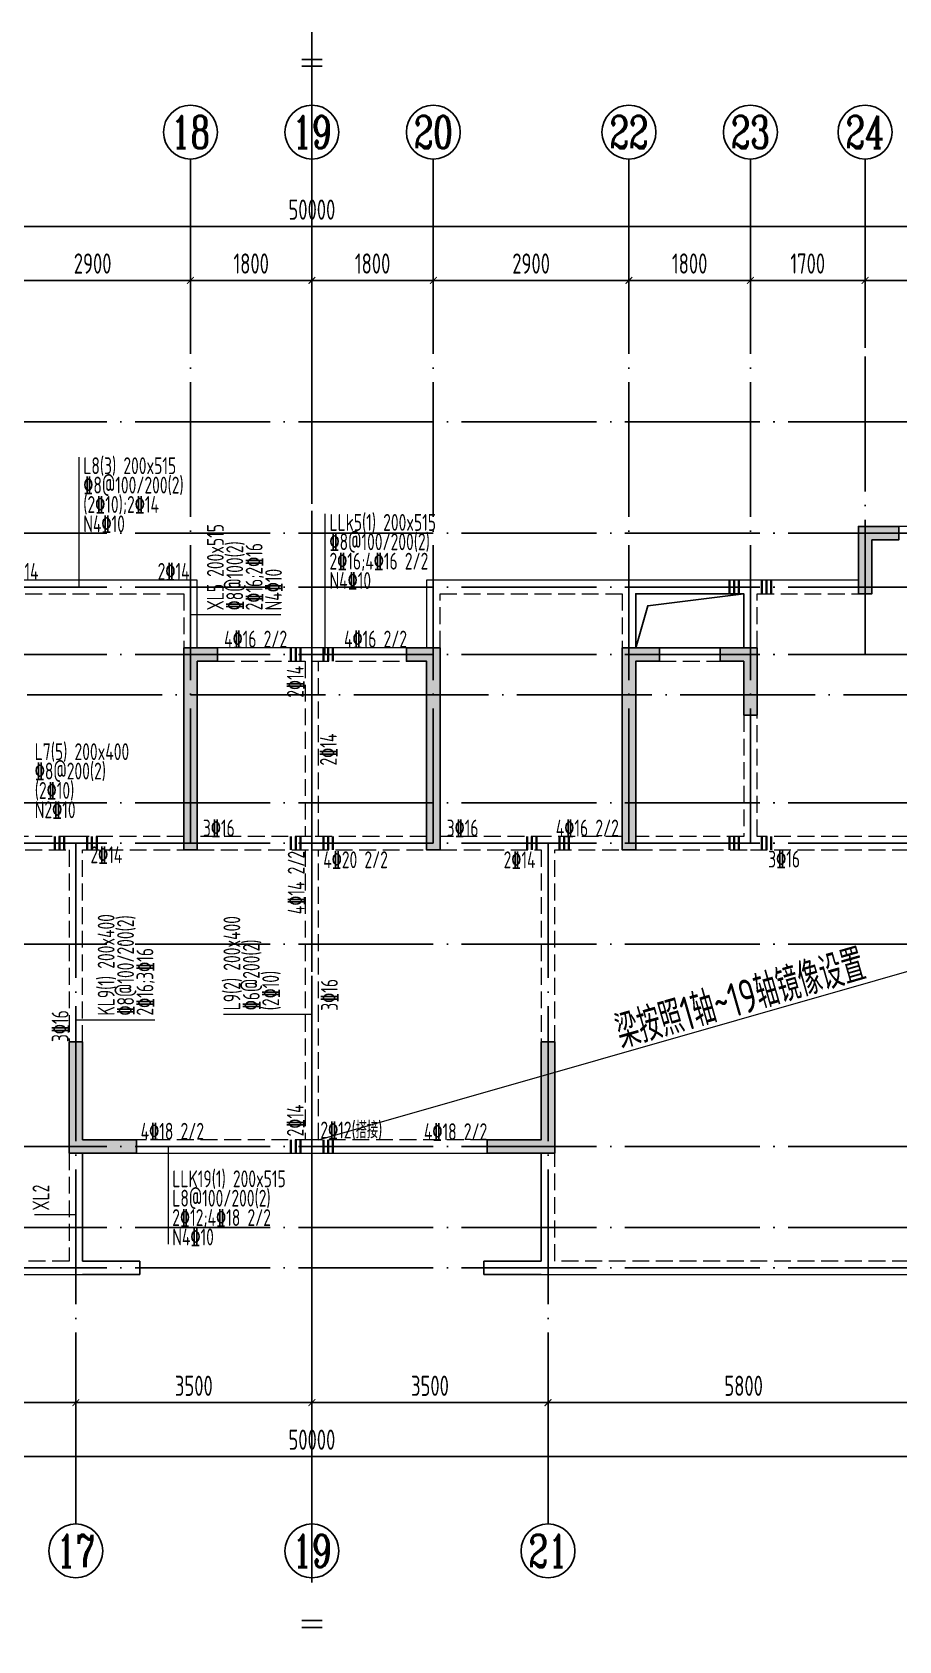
# Model space of a CAD drawing. Extents: x -668857 to 143095, y -247466 to 228182.
# Drawn here: x -76879 to -64033, y -17155 to 6712 of the extents above; entities that cross this region are included whole.
import ezdxf
from ezdxf.enums import TextEntityAlignment as Align

# ---------------------------------------------------------------- set-up
doc = ezdxf.new("R2010")
doc.units = 0
doc.header["$LTSCALE"] = 1000
for name, pattern in [('CENTER', [8, 5, -1, 1, -1]), ('DASH', [0.35, 0.25, -0.1]), ('DOTE', [2.42, 2, -0.2, 0.02, -0.2])]:
    doc.linetypes.add(name, pattern=pattern)
doc.layers.get('0').update_dxf_attribs({"linetype": 'CONTINUOUS'})
doc.layers.get('DEFPOINTS').update_dxf_attribs({"linetype": 'CONTINUOUS'})
for name, color, linetype in [('A-AXIS', 1, 'CONTINUOUS'), ('A-DOTE', 10, 'DOTE'), ('AXIS_NUM', 7, 'CONTINUOUS'), ('BEAM_CON', 4, 'CONTINUOUS'), ('S-D洞口', 4, 'CONTINUOUS'), ('S-L主梁线', 4, 'DASH'), ('S-L梁编号', 6, 'CONTINUOUS'), ('S-L梁配筋', 7, 'CONTINUOUS'), ('S-Q墙填充', 252, 'CONTINUOUS'), ('S-Q墙实线', 6, 'CONTINUOUS'), ('S-Y一般标注', 3, 'CONTINUOUS'), ('THIN', 7, 'CONTINUOUS')]:
    doc.layers.add(name, color=color, linetype=linetype)
doc.layers.add('梁附加箍筋', color=1, linetype='CONTINUOUS', lineweight=35)
doc.styles.add('TSSD_Axis', font='complex.shx', dxfattribs={"width": 0.7, "bigfont": 'hztxt.shx'})
doc.styles.add('TSSD_DIMENSION', font='Tssdeng.shx', dxfattribs={"width": 0.7, "bigfont": 'tssdchn.shx'})
doc.styles.add('TSSD_REIN', font='tssdeng.shx', dxfattribs={"width": 0.7, "height": 300, "bigfont": 'tssdchn.shx'})
doc.dimstyles.new('TSSD_100_100', dxfattribs={"dimtxt": 300, "dimasz": 100, "dimexe": 100, "dimexo": 250, "dimgap": 100, "dimtad": 1, "dimdec": 0, "dimzin": 0, "dimdsep": 46, "dimtxsty": 'TSSD_DIMENSION', "dimblk": 'ARCHTICK', "dimcen": 0, "dimdle": 100, "dimclrt": 7, "dimadec": 0, "dimazin": 0, "dimtfac": 1, "dimtdec": 0, "dimtix": 1, "dimtmove": 2, "dimatfit": 3, "dimldrblk": 'ARCHTICK', "dimfxl": 0, "dimtolj": 1, "dimtzin": 0, "dimarcsym": 0})

# ---------------------------------------------------------------- blocks, each defined once
blk = doc.blocks.new('ts_axno')
at = {"color": 0, "linetype": 'ByBlock', "lineweight": -2}
blk.add_circle((0, 0), 0.5, dxfattribs=at)
at = {"color": 0, "linetype": 'ByBlock', "lineweight": -2, "style": 'TSSD_Axis', "width": 0.7}
blk.add_attdef('A', text='', height=0.6, dxfattribs=at).set_placement((0, 0), align=Align.MIDDLE_CENTER)
blk = doc.blocks.new('_ArchTick')
at = {"color": 0, "linetype": 'ByBlock', "const_width": 0.15}
blk.add_lwpolyline([(-0.5, -0.5), (0.5, 0.5)], dxfattribs=at)
blk = doc.blocks.new('*D106')
at = {"layer": 'DEFPOINTS', "color": 0}
for p in [(27800, 19250), (24900, 18250), (27800, 18250)]:
    blk.add_point(p, dxfattribs=at)
at = {"layer": 'S-Y一般标注', "color": 0, "lineweight": -2}
for p, q in [((24900, 18500), (24900, 19350)), ((27800, 18500), (27800, 19350)), ((24800, 19250), (27900, 19250))]:
    blk.add_line(p, q, dxfattribs=at)
at = {"layer": 'S-Y一般标注', "color": 0, "lineweight": -2, "xscale": 100, "yscale": 100, "zscale": 100, "rotation": 180}
blk.add_blockref('_ArchTick', (24900, 19250), dxfattribs=at)
at = {"layer": 'S-Y一般标注', "color": 0, "lineweight": -2, "xscale": 100, "yscale": 100, "zscale": 100}
blk.add_blockref('_ArchTick', (27800, 19250), dxfattribs=at)
at = {"layer": 'S-Y一般标注', "color": 7, "insert": (26350, 19500), "char_height": 300, "attachment_point": 5, "style": 'TSSD_DIMENSION'}
blk.add_mtext('\\A1;2900', dxfattribs=at)
blk = doc.blocks.new('*D107')
at = {"layer": 'DEFPOINTS', "color": 0}
for p in [(29600, 19250), (27800, 18250), (29600, 18250)]:
    blk.add_point(p, dxfattribs=at)
at = {"layer": 'S-Y一般标注', "color": 0, "lineweight": -2}
for p, q in [((27800, 18500), (27800, 19350)), ((29600, 18500), (29600, 19350)), ((27700, 19250), (29700, 19250))]:
    blk.add_line(p, q, dxfattribs=at)
at = {"layer": 'S-Y一般标注', "color": 0, "lineweight": -2, "xscale": 100, "yscale": 100, "zscale": 100, "rotation": 180}
blk.add_blockref('_ArchTick', (27800, 19250), dxfattribs=at)
at = {"layer": 'S-Y一般标注', "color": 0, "lineweight": -2, "xscale": 100, "yscale": 100, "zscale": 100}
blk.add_blockref('_ArchTick', (29600, 19250), dxfattribs=at)
at = {"layer": 'S-Y一般标注', "color": 7, "insert": (28700, 19500), "char_height": 300, "attachment_point": 5, "style": 'TSSD_DIMENSION'}
blk.add_mtext('\\A1;1800', dxfattribs=at)
blk = doc.blocks.new('*D108')
at = {"layer": 'DEFPOINTS', "color": 0}
for p in [(31400, 19250), (29600, 18250), (31400, 18250)]:
    blk.add_point(p, dxfattribs=at)
at = {"layer": 'S-Y一般标注', "color": 0, "lineweight": -2}
for p, q in [((29600, 18500), (29600, 19350)), ((31400, 18500), (31400, 19350)), ((29500, 19250), (31500, 19250))]:
    blk.add_line(p, q, dxfattribs=at)
at = {"layer": 'S-Y一般标注', "color": 0, "lineweight": -2, "xscale": 100, "yscale": 100, "zscale": 100, "rotation": 180}
blk.add_blockref('_ArchTick', (29600, 19250), dxfattribs=at)
at = {"layer": 'S-Y一般标注', "color": 0, "lineweight": -2, "xscale": 100, "yscale": 100, "zscale": 100}
blk.add_blockref('_ArchTick', (31400, 19250), dxfattribs=at)
at = {"layer": 'S-Y一般标注', "color": 7, "insert": (30500, 19500), "char_height": 300, "attachment_point": 5, "style": 'TSSD_DIMENSION'}
blk.add_mtext('\\A1;1800', dxfattribs=at)
blk = doc.blocks.new('*D109')
at = {"layer": 'DEFPOINTS', "color": 0}
for p in [(34300, 19250), (31400, 18250), (34300, 18250)]:
    blk.add_point(p, dxfattribs=at)
at = {"layer": 'S-Y一般标注', "color": 0, "lineweight": -2}
for p, q in [((31400, 18500), (31400, 19350)), ((34300, 18500), (34300, 19350)), ((31300, 19250), (34400, 19250))]:
    blk.add_line(p, q, dxfattribs=at)
at = {"layer": 'S-Y一般标注', "color": 0, "lineweight": -2, "xscale": 100, "yscale": 100, "zscale": 100, "rotation": 180}
blk.add_blockref('_ArchTick', (31400, 19250), dxfattribs=at)
at = {"layer": 'S-Y一般标注', "color": 0, "lineweight": -2, "xscale": 100, "yscale": 100, "zscale": 100}
blk.add_blockref('_ArchTick', (34300, 19250), dxfattribs=at)
at = {"layer": 'S-Y一般标注', "color": 7, "insert": (32850, 19500), "char_height": 300, "attachment_point": 5, "style": 'TSSD_DIMENSION'}
blk.add_mtext('\\A1;2900', dxfattribs=at)
blk = doc.blocks.new('*D110')
at = {"layer": 'DEFPOINTS', "color": 0}
for p in [(36100, 19250), (34300, 18250), (36100, 18250)]:
    blk.add_point(p, dxfattribs=at)
at = {"layer": 'S-Y一般标注', "color": 0, "lineweight": -2}
for p, q in [((34300, 18500), (34300, 19350)), ((36100, 18500), (36100, 19350)), ((34200, 19250), (36200, 19250))]:
    blk.add_line(p, q, dxfattribs=at)
at = {"layer": 'S-Y一般标注', "color": 0, "lineweight": -2, "xscale": 100, "yscale": 100, "zscale": 100, "rotation": 180}
blk.add_blockref('_ArchTick', (34300, 19250), dxfattribs=at)
at = {"layer": 'S-Y一般标注', "color": 0, "lineweight": -2, "xscale": 100, "yscale": 100, "zscale": 100}
blk.add_blockref('_ArchTick', (36100, 19250), dxfattribs=at)
at = {"layer": 'S-Y一般标注', "color": 7, "insert": (35200, 19500), "char_height": 300, "attachment_point": 5, "style": 'TSSD_DIMENSION'}
blk.add_mtext('\\A1;1800', dxfattribs=at)
blk = doc.blocks.new('*D111')
at = {"layer": 'DEFPOINTS', "color": 0}
for p in [(37800, 19250), (36100, 18250), (37800, 18250)]:
    blk.add_point(p, dxfattribs=at)
at = {"layer": 'S-Y一般标注', "color": 0, "lineweight": -2}
for p, q in [((36100, 18500), (36100, 19350)), ((37800, 18500), (37800, 19350)), ((36000, 19250), (37900, 19250))]:
    blk.add_line(p, q, dxfattribs=at)
at = {"layer": 'S-Y一般标注', "color": 0, "lineweight": -2, "xscale": 100, "yscale": 100, "zscale": 100, "rotation": 180}
blk.add_blockref('_ArchTick', (36100, 19250), dxfattribs=at)
at = {"layer": 'S-Y一般标注', "color": 0, "lineweight": -2, "xscale": 100, "yscale": 100, "zscale": 100}
blk.add_blockref('_ArchTick', (37800, 19250), dxfattribs=at)
at = {"layer": 'S-Y一般标注', "color": 7, "insert": (36950, 19500), "char_height": 300, "attachment_point": 5, "style": 'TSSD_DIMENSION'}
blk.add_mtext('\\A1;1700', dxfattribs=at)
blk = doc.blocks.new('*D119')
at = {"layer": 'DEFPOINTS', "color": 0}
for p in [(54600, 20050), (4600, 18250), (54600, 18250)]:
    blk.add_point(p, dxfattribs=at)
at = {"layer": 'S-Y一般标注', "color": 0, "lineweight": -2}
for p, q in [((4500, 20050), (54700, 20050)), ((4600, 18500), (4600, 20150)), ((54600, 18500), (54600, 20150))]:
    blk.add_line(p, q, dxfattribs=at)
at = {"layer": 'S-Y一般标注', "color": 0, "lineweight": -2, "xscale": 100, "yscale": 100, "zscale": 100, "rotation": 180}
blk.add_blockref('_ArchTick', (4600, 20050), dxfattribs=at)
at = {"layer": 'S-Y一般标注', "color": 0, "lineweight": -2, "xscale": 100, "yscale": 100, "zscale": 100}
blk.add_blockref('_ArchTick', (54600, 20050), dxfattribs=at)
at = {"layer": 'S-Y一般标注', "color": 7, "insert": (29600, 20300), "char_height": 300, "attachment_point": 5, "style": 'TSSD_DIMENSION'}
blk.add_mtext('\\A1;50000', dxfattribs=at)
blk = doc.blocks.new('*D132')
at = {"layer": 'DEFPOINTS', "color": 0}
for p in [(39900, 19250), (37800, 18250), (39900, 18250)]:
    blk.add_point(p, dxfattribs=at)
at = {"layer": 'S-Y一般标注', "color": 0, "lineweight": -2}
for p, q in [((37800, 18500), (37800, 19350)), ((39900, 18500), (39900, 19350)), ((37700, 19250), (40000, 19250))]:
    blk.add_line(p, q, dxfattribs=at)
at = {"layer": 'S-Y一般标注', "color": 0, "lineweight": -2, "xscale": 100, "yscale": 100, "zscale": 100, "rotation": 180}
blk.add_blockref('_ArchTick', (37800, 19250), dxfattribs=at)
at = {"layer": 'S-Y一般标注', "color": 0, "lineweight": -2, "xscale": 100, "yscale": 100, "zscale": 100}
blk.add_blockref('_ArchTick', (39900, 19250), dxfattribs=at)
at = {"layer": 'S-Y一般标注', "color": 7, "insert": (38850, 19500), "char_height": 300, "attachment_point": 5, "style": 'TSSD_DIMENSION'}
blk.add_mtext('\\A1;2100', dxfattribs=at)
blk = doc.blocks.new('*D136')
at = {"layer": 'DEFPOINTS', "color": 0}
for p in [(20300, 3600), (26100, 3600), (26100, 2600)]:
    blk.add_point(p, dxfattribs=at)
at = {"layer": 'S-Y一般标注', "color": 0, "lineweight": -2}
for p, q in [((20300, 3350), (20300, 2500)), ((26100, 3350), (26100, 2500)), ((20200, 2600), (26200, 2600))]:
    blk.add_line(p, q, dxfattribs=at)
at = {"layer": 'S-Y一般标注', "color": 0, "lineweight": -2, "xscale": 100, "yscale": 100, "zscale": 100, "rotation": 180}
blk.add_blockref('_ArchTick', (20300, 2600), dxfattribs=at)
at = {"layer": 'S-Y一般标注', "color": 0, "lineweight": -2, "xscale": 100, "yscale": 100, "zscale": 100}
blk.add_blockref('_ArchTick', (26100, 2600), dxfattribs=at)
at = {"layer": 'S-Y一般标注', "color": 7, "insert": (23200, 2850), "char_height": 300, "attachment_point": 5, "style": 'TSSD_DIMENSION'}
blk.add_mtext('\\A1;5800', dxfattribs=at)
blk = doc.blocks.new('*D137')
at = {"layer": 'DEFPOINTS', "color": 0}
for p in [(26100, 3600), (29600, 3600), (29600, 2600)]:
    blk.add_point(p, dxfattribs=at)
at = {"layer": 'S-Y一般标注', "color": 0, "lineweight": -2}
for p, q in [((26100, 3350), (26100, 2500)), ((29600, 3350), (29600, 2500)), ((26000, 2600), (29700, 2600))]:
    blk.add_line(p, q, dxfattribs=at)
at = {"layer": 'S-Y一般标注', "color": 0, "lineweight": -2, "xscale": 100, "yscale": 100, "zscale": 100, "rotation": 180}
blk.add_blockref('_ArchTick', (26100, 2600), dxfattribs=at)
at = {"layer": 'S-Y一般标注', "color": 0, "lineweight": -2, "xscale": 100, "yscale": 100, "zscale": 100}
blk.add_blockref('_ArchTick', (29600, 2600), dxfattribs=at)
at = {"layer": 'S-Y一般标注', "color": 7, "insert": (27850, 2850), "char_height": 300, "attachment_point": 5, "style": 'TSSD_DIMENSION'}
blk.add_mtext('\\A1;3500', dxfattribs=at)
blk = doc.blocks.new('*D138')
at = {"layer": 'DEFPOINTS', "color": 0}
for p in [(33100, 3600), (38900, 3600), (38900, 2600)]:
    blk.add_point(p, dxfattribs=at)
at = {"layer": 'S-Y一般标注', "color": 0, "lineweight": -2}
for p, q in [((33100, 3350), (33100, 2500)), ((38900, 3350), (38900, 2500)), ((33000, 2600), (39000, 2600))]:
    blk.add_line(p, q, dxfattribs=at)
at = {"layer": 'S-Y一般标注', "color": 0, "lineweight": -2, "xscale": 100, "yscale": 100, "zscale": 100, "rotation": 180}
blk.add_blockref('_ArchTick', (33100, 2600), dxfattribs=at)
at = {"layer": 'S-Y一般标注', "color": 0, "lineweight": -2, "xscale": 100, "yscale": 100, "zscale": 100}
blk.add_blockref('_ArchTick', (38900, 2600), dxfattribs=at)
at = {"layer": 'S-Y一般标注', "color": 7, "insert": (36000, 2850), "char_height": 300, "attachment_point": 5, "style": 'TSSD_DIMENSION'}
blk.add_mtext('\\A1;5800', dxfattribs=at)
blk = doc.blocks.new('*D142')
at = {"layer": 'DEFPOINTS', "color": 0}
for p in [(4600, 3600), (54600, 3600), (54600, 1800)]:
    blk.add_point(p, dxfattribs=at)
at = {"layer": 'S-Y一般标注', "color": 0, "lineweight": -2}
for p, q in [((4600, 3350), (4600, 1700)), ((54600, 3350), (54600, 1700)), ((4500, 1800), (54700, 1800))]:
    blk.add_line(p, q, dxfattribs=at)
at = {"layer": 'S-Y一般标注', "color": 0, "lineweight": -2, "xscale": 100, "yscale": 100, "zscale": 100, "rotation": 180}
blk.add_blockref('_ArchTick', (4600, 1800), dxfattribs=at)
at = {"layer": 'S-Y一般标注', "color": 0, "lineweight": -2, "xscale": 100, "yscale": 100, "zscale": 100}
blk.add_blockref('_ArchTick', (54600, 1800), dxfattribs=at)
at = {"layer": 'S-Y一般标注', "color": 7, "insert": (29600, 2050), "char_height": 300, "attachment_point": 5, "style": 'TSSD_DIMENSION'}
blk.add_mtext('\\A1;50000', dxfattribs=at)
blk = doc.blocks.new('*D145')
at = {"layer": 'DEFPOINTS', "color": 0}
for p in [(29600, 3600), (33100, 3600), (33100, 2600)]:
    blk.add_point(p, dxfattribs=at)
at = {"layer": 'S-Y一般标注', "color": 0, "lineweight": -2}
for p, q in [((29600, 3350), (29600, 2500)), ((33100, 3350), (33100, 2500)), ((29500, 2600), (33200, 2600))]:
    blk.add_line(p, q, dxfattribs=at)
at = {"layer": 'S-Y一般标注', "color": 0, "lineweight": -2, "xscale": 100, "yscale": 100, "zscale": 100, "rotation": 180}
blk.add_blockref('_ArchTick', (29600, 2600), dxfattribs=at)
at = {"layer": 'S-Y一般标注', "color": 0, "lineweight": -2, "xscale": 100, "yscale": 100, "zscale": 100}
blk.add_blockref('_ArchTick', (33100, 2600), dxfattribs=at)
at = {"layer": 'S-Y一般标注', "color": 7, "insert": (31350, 2850), "char_height": 300, "attachment_point": 5, "style": 'TSSD_DIMENSION'}
blk.add_mtext('\\A1;3500', dxfattribs=at)
blk = doc.blocks.new('20210807.15312446')
at = {"layer": 'S-Q墙填充'}
h = blk.add_hatch(color=252, dxfattribs=at)
h.dxf.hatch_style = 1
h.paths.add_polyline_path([(94316, 67740), (94716, 67740), (94716, 67940), (94116, 67940), (94116, 66940), (94316, 66940)])
h = blk.add_hatch(color=252, dxfattribs=at)
h.dxf.hatch_style = 1
h.paths.add_polyline_path([(84116, 66140), (84116, 63140), (84316, 63140), (84316, 65940), (84616, 65940), (84616, 66140)])
h = blk.add_hatch(color=252, dxfattribs=at)
h.dxf.hatch_style = 1
h.paths.add_polyline_path([(87916, 66140), (87416, 66140), (87416, 65940), (87716, 65940), (87716, 63140), (87916, 63140)])
h = blk.add_hatch(color=252, dxfattribs=at)
h.dxf.hatch_style = 1
h.paths.add_polyline_path([(90616, 66140), (90616, 63140), (90816, 63140), (90816, 65940), (91166, 65940), (91166, 66140)])
h = blk.add_hatch(color=252, dxfattribs=at)
h.dxf.hatch_style = 1
h.paths.add_polyline_path([(92416, 65940), (92416, 65140), (92616, 65140), (92616, 66140), (92066, 66140), (92066, 65940)])
h = blk.add_hatch(color=252, dxfattribs=at)
h.dxf.hatch_style = 1
h.paths.add_polyline_path([(82416, 58640), (83316, 58640), (83416, 58640), (83416, 58840), (83316, 58840), (82616, 58840), (82616, 60290), (82416, 60290)])
h = blk.add_hatch(color=252, dxfattribs=at)
h.dxf.hatch_style = 1
h.paths.add_polyline_path([(88716, 58840), (88616, 58840), (88616, 58640), (88716, 58640), (89616, 58640), (89616, 60290), (89416, 60290), (89416, 58840)])
at = {"layer": 'BEAM_CON'}
for p, q in [((82616, 57040), (82616, 58640)), ((89416, 58640), (89416, 57040)), ((82616, 57040), (83466, 57040)), ((82616, 56840), (83466, 56840)), ((83466, 57040), (83466, 56840)), ((88566, 57040), (88566, 56840)), ((89416, 57040), (88566, 57040)), ((89416, 56840), (88566, 56840))]:
    blk.add_line(p, q, dxfattribs=at)
at = {"layer": 'S-D洞口', "color": 5}
blk.add_lwpolyline([(90816, 66140), (92416, 66140), (92416, 66940), (90816, 66940), (90816, 66140), (90993, 66762), (92416, 66940)], dxfattribs=at)
at = {"layer": 'S-L主梁线', "linetype": 'ByBlock', "lineweight": 18}
for p, q in [((96216, 67940), (94716, 67940)), ((84316, 67140), (81316, 67140)), ((84316, 66140), (84316, 67140)), ((87716, 67140), (87716, 66140)), ((90716, 67140), (87716, 67140)), ((92516, 67140), (90716, 67140)), ((94116, 67140), (92516, 67140)), ((90816, 66940), (92416, 66940)), ((90816, 66140), (90816, 66940)), ((92416, 66940), (92416, 66140)), ((86016, 66140), (84616, 66140)), ((87416, 66140), (86016, 66140)), ((92066, 66140), (91166, 66140)), ((83416, 58640), (86016, 58640)), ((86016, 58640), (88616, 58640)), ((76616, 56840), (82616, 56840)), ((89416, 56840), (95416, 56840))]:
    blk.add_line(p, q, dxfattribs=at)
at = {"layer": 'S-L主梁线', "linetype": 'DASH', "lineweight": 18}
for p, q in [((81416, 66940), (84116, 66940)), ((84116, 66940), (84116, 66140)), ((87916, 66940), (90616, 66940)), ((87916, 66140), (87916, 66940)), ((90616, 66940), (90616, 66140)), ((92616, 66940), (94116, 66940)), ((92616, 66140), (92616, 66940)), ((84616, 65940), (86016, 65940)), ((85916, 65940), (85916, 63340)), ((86016, 65940), (87416, 65940)), ((86116, 63340), (86116, 65940)), ((91166, 65940), (92066, 65940)), ((92416, 65140), (92416, 63340)), ((92616, 63340), (92616, 65140)), ((82516, 63340), (81416, 63340)), ((84116, 63340), (82516, 63340)), ((86016, 63340), (84316, 63340)), ((87716, 63340), (86016, 63340)), ((89516, 63340), (87916, 63340)), ((90616, 63340), (89516, 63340)), ((92416, 63340), (90816, 63340)), ((95216, 63340), (92616, 63340)), ((81416, 63140), (82416, 63140)), ((82416, 63140), (82416, 60290)), ((82616, 63140), (84116, 63140)), ((82616, 60290), (82616, 63140)), ((84316, 63140), (86016, 63140)), ((85916, 63140), (85916, 58840)), ((86016, 63140), (87716, 63140)), ((86116, 58840), (86116, 63140)), ((87916, 63140), (89416, 63140)), ((89416, 63140), (89416, 60290)), ((89616, 63140), (90616, 63140)), ((89616, 60290), (89616, 63140)), ((90816, 63140), (92516, 63140)), ((92516, 63140), (95216, 63140)), ((86016, 58840), (83416, 58840)), ((88616, 58840), (86016, 58840)), ((82416, 58640), (82416, 57040)), ((89616, 57040), (89616, 58640)), ((82416, 57040), (76816, 57040)), ((95216, 57040), (89616, 57040))]:
    blk.add_line(p, q, dxfattribs=at)
at = {"layer": 'S-Q墙实线'}
for points in [[(94316, 67740), (94716, 67740), (94716, 67940), (94116, 67940), (94116, 66940), (94316, 66940)], [(84116, 66140), (84116, 63140), (84316, 63140), (84316, 65940), (84616, 65940), (84616, 66140)], [(87916, 66140), (87416, 66140), (87416, 65940), (87716, 65940), (87716, 63140), (87916, 63140)], [(90616, 66140), (90616, 63140), (90816, 63140), (90816, 65940), (91166, 65940), (91166, 66140)], [(92416, 65940), (92416, 65140), (92616, 65140), (92616, 66140), (92066, 66140), (92066, 65940)], [(82416, 58640), (83316, 58640), (83416, 58640), (83416, 58840), (83316, 58840), (82616, 58840), (82616, 60290), (82416, 60290)], [(88716, 58840), (88616, 58840), (88616, 58640), (88716, 58640), (89616, 58640), (89616, 60290), (89416, 60290), (89416, 58840)]]:
    blk.add_lwpolyline(points, close=True, dxfattribs=at)
blk = doc.blocks.new('20210726.16395156')
at = {"layer": 'A-AXIS'}
for p, q in [((27800, 18249.9), (27800, 21049.9)), ((29600, 18249.9), (29600, 21049.9)), ((31400, 18249.9), (31400, 21049.9)), ((34300, 18249.9), (34300, 21049.9)), ((36100, 18249.9), (36100, 21049.9)), ((37800, 18249.9), (37800, 21049.9)), ((26100, 3600), (26100, 800)), ((29600, 3600), (29600, 800)), ((33100, 3600), (33100, 800))]:
    blk.add_line(p, q, dxfattribs=at)
at = {"layer": 'A-DOTE'}
for p, q in [((27800, 10900), (27800, 18249.9)), ((29600, 18249.9), (29600, 3600)), ((31400, 10900), (31400, 18249.9)), ((34300, 10900), (34300, 18249.9)), ((36100, 10900), (36100, 18249.9)), ((37800, 13700), (37800, 18249.9)), ((55600, 17150), (3600, 17150)), ((55600, 15500), (3600, 15500)), ((55600, 14700), (3600, 14700)), ((55600, 13700), (3600, 13700)), ((3600, 13100.3), (55600, 13100.3)), ((55600, 11500), (3600, 11500)), ((55600, 10900), (3600, 10900)), ((26100, 10900), (26100, 3600)), ((33100, 10900), (33100, 3600)), ((55600, 9400), (3600, 9400)), ((55600, 6400), (3600, 6400)), ((55600, 5200), (3600, 5200)), ((55600, 4600), (3600, 4600))]:
    blk.add_line(p, q, dxfattribs=at)
at = {"layer": 'A-AXIS'}
ref = blk.add_blockref('ts_axno', (27800, 21449.9), dxfattribs=dict(at, xscale=800, yscale=800, zscale=800))
ref.add_attrib('11', '18', dxfattribs={"layer": 'AXIS_NUM', "height": 480, "style": 'TSSD_Axis', "width": 0.7}).set_placement((27800, 21449.9), align=Align.MIDDLE_CENTER)
ref = blk.add_blockref('ts_axno', (29600, 21449.9), dxfattribs=dict(at, xscale=800, yscale=800, zscale=800))
ref.add_attrib('12', '19', dxfattribs={"layer": 'AXIS_NUM', "height": 480, "style": 'TSSD_Axis', "width": 0.7}).set_placement((29600, 21449.9), align=Align.MIDDLE_CENTER)
ref = blk.add_blockref('ts_axno', (31400, 21449.9), dxfattribs=dict(at, xscale=800, yscale=800, zscale=800))
ref.add_attrib('13', '20', dxfattribs={"layer": 'AXIS_NUM', "height": 480, "style": 'TSSD_Axis', "width": 0.7}).set_placement((31400, 21449.9), align=Align.MIDDLE_CENTER)
ref = blk.add_blockref('ts_axno', (34300, 21449.9), dxfattribs=dict(at, xscale=800, yscale=800, zscale=800))
ref.add_attrib('14', '22', dxfattribs={"layer": 'AXIS_NUM', "height": 480, "style": 'TSSD_Axis', "width": 0.7}).set_placement((34300, 21449.9), align=Align.MIDDLE_CENTER)
ref = blk.add_blockref('ts_axno', (36100, 21449.9), dxfattribs=dict(at, xscale=800, yscale=800, zscale=800))
ref.add_attrib('15', '23', dxfattribs={"layer": 'AXIS_NUM', "height": 480, "style": 'TSSD_Axis', "width": 0.7}).set_placement((36100, 21449.9), align=Align.MIDDLE_CENTER)
ref = blk.add_blockref('ts_axno', (37800, 21449.9), dxfattribs=dict(at, xscale=800, yscale=800, zscale=800))
ref.add_attrib('16', '24', dxfattribs={"layer": 'AXIS_NUM', "height": 480, "style": 'TSSD_Axis', "width": 0.7}).set_placement((37800, 21449.9), align=Align.MIDDLE_CENTER)
ref = blk.add_blockref('ts_axno', (26100, 400), dxfattribs=dict(at, xscale=-800, yscale=800, zscale=800, rotation=180))
ref.add_attrib('10', '17', dxfattribs={"layer": 'AXIS_NUM', "height": 480, "style": 'TSSD_Axis', "width": 0.7}).set_placement((26100, 400), align=Align.MIDDLE_CENTER)
ref = blk.add_blockref('ts_axno', (29600, 400), dxfattribs=dict(at, xscale=-800, yscale=800, zscale=800, rotation=180))
ref.add_attrib('13', '19', dxfattribs={"layer": 'AXIS_NUM', "height": 480, "style": 'TSSD_Axis', "width": 0.7}).set_placement((29600, 400), align=Align.MIDDLE_CENTER)
ref = blk.add_blockref('ts_axno', (33100, 400), dxfattribs=dict(at, xscale=-800, yscale=800, zscale=800, rotation=180))
ref.add_attrib('13', '21', dxfattribs={"layer": 'AXIS_NUM', "height": 480, "style": 'TSSD_Axis', "width": 0.7}).set_placement((33100, 400), align=Align.MIDDLE_CENTER)
at = {"layer": 'S-Y一般标注'}
for base, p1, p2, picture, middle in [((54600, 20049.9), (4600, 18249.9), (54600, 18249.9), '*D119', (29600, 20299.9)), ((27800, 19249.9), (24900, 18249.9), (27800, 18249.9), '*D106', (26350, 19499.9)), ((29600, 19249.9), (27800, 18249.9), (29600, 18249.9), '*D107', (28700, 19499.9)), ((31400, 19249.9), (29600, 18249.9), (31400, 18249.9), '*D108', (30500, 19499.9)), ((34300, 19249.9), (31400, 18249.9), (34300, 18249.9), '*D109', (32850, 19499.9)), ((36100, 19249.9), (34300, 18249.9), (36100, 18249.9), '*D110', (35200, 19499.9)), ((37800, 19249.9), (36100, 18249.9), (37800, 18249.9), '*D111', (36950, 19499.9)), ((39900, 19249.9), (37800, 18249.9), (39900, 18249.9), '*D132', (38850, 19499.9)), ((54600, 1800), (4600, 3600), (54600, 3600), '*D142', (29600, 2050)), ((26100, 2600), (20300, 3600), (26100, 3600), '*D136', (23200, 2850)), ((29600, 2600), (26100, 3600), (29600, 3600), '*D137', (27850, 2850)), ((33100, 2600), (29600, 3600), (33100, 3600), '*D145', (31350, 2850)), ((38900, 2600.1), (33100, 3600), (38900, 3600.1), '*D138', (36000, 2850.1))]:
    dim = blk.add_linear_dim(base=base, p1=p1, p2=p2, dimstyle='TSSD_100_100', dxfattribs=at)
    dim.commit()
    dim.dimension.update_dxf_attribs({"geometry": picture, "text_midpoint": middle})

msp = doc.modelspace()

# ---------------------------------------------------------------- linework, layer by layer
at = {"layer": 'S-L梁编号', "lineweight": 18}
for p, q in [((-76184.54, -1521.14), (-76184.54, 404.5)), ((-72535.03, -2521.14), (-72535.03, -436.8)), ((-74533.1, -1929.7), (-73195.67, -1929.7)), ((-72733.1, -7863.24), (-74043.99, -7863.24)), ((-76233.1, -7941.4), (-75063.61, -7941.4)), ((-74865.53, -9826.75), (-74865.53, -11268.97)), ((-76233.1, -10834.85), (-76846.29, -10834.85))]:
    msp.add_line(p, q, dxfattribs=at)
msp.add_lwpolyline([(-72633.1, -9721.14), (-47833.09, -2621.14)], dxfattribs=at)
at = {"layer": 'THIN', "linetype": 'CENTER'}
msp.add_line((-72733.09, 6711.64), (-72733.09, -17155.29), dxfattribs=at)
at = {"layer": 'THIN'}
for p, q in [((-72583.09, 6308.41), (-72883.09, 6308.41)), ((-72583.09, 6208.41), (-72883.09, 6208.41)), ((-72583.09, -16855.29), (-72883.09, -16855.29)), ((-72583.09, -16955.29), (-72883.09, -16955.29))]:
    msp.add_line(p, q, dxfattribs=at)
at = {"layer": '梁附加箍筋', "lineweight": 35}
for p, q in [((-66543.09, -1621.14), (-66543.09, -1421.14)), ((-66473.09, -1621.14), (-66473.09, -1421.14)), ((-66403.09, -1621.14), (-66403.09, -1421.14)), ((-66063.09, -1621.14), (-66063.09, -1421.14)), ((-65993.09, -1621.14), (-65993.09, -1421.14)), ((-65923.09, -1621.14), (-65923.09, -1421.14)), ((-73043.1, -2621.14), (-73043.1, -2421.14)), ((-72973.1, -2621.14), (-72973.1, -2421.14)), ((-72903.1, -2621.14), (-72903.1, -2421.14)), ((-72563.1, -2621.14), (-72563.1, -2421.14)), ((-72493.1, -2621.14), (-72493.1, -2421.14)), ((-72423.1, -2621.14), (-72423.1, -2421.14)), ((-76543.1, -5421.14), (-76543.1, -5221.14)), ((-76473.1, -5421.14), (-76473.1, -5221.14)), ((-76403.1, -5421.14), (-76403.1, -5221.14)), ((-76063.1, -5421.14), (-76063.1, -5221.14)), ((-75993.1, -5421.14), (-75993.1, -5221.14)), ((-75923.1, -5421.14), (-75923.1, -5221.14)), ((-73043.1, -5421.14), (-73043.1, -5221.14)), ((-72973.1, -5421.14), (-72973.1, -5221.14)), ((-72903.1, -5421.14), (-72903.1, -5221.14)), ((-72563.1, -5421.14), (-72563.1, -5221.14)), ((-72493.1, -5421.14), (-72493.1, -5221.14)), ((-72423.1, -5421.14), (-72423.1, -5221.14)), ((-69543.08, -5421.14), (-69543.08, -5221.14)), ((-69473.08, -5421.14), (-69473.08, -5221.14)), ((-69403.08, -5421.14), (-69403.08, -5221.14)), ((-69063.08, -5421.14), (-69063.08, -5221.14)), ((-68993.08, -5421.14), (-68993.08, -5221.14)), ((-68923.08, -5421.14), (-68923.08, -5221.14)), ((-66543.09, -5421.14), (-66543.09, -5221.14)), ((-66473.09, -5421.14), (-66473.09, -5221.14)), ((-66403.09, -5421.14), (-66403.09, -5221.14)), ((-66063.09, -5421.14), (-66063.09, -5221.14)), ((-65993.09, -5421.14), (-65993.09, -5221.14)), ((-65923.09, -5421.14), (-65923.09, -5221.14)), ((-73043.1, -9921.14), (-73043.1, -9721.14)), ((-72973.1, -9921.14), (-72973.1, -9721.14)), ((-72903.1, -9921.14), (-72903.1, -9721.14)), ((-72563.1, -9921.14), (-72563.1, -9721.14)), ((-72493.1, -9921.14), (-72493.1, -9721.14)), ((-72423.1, -9921.14), (-72423.1, -9721.14))]:
    msp.add_line(p, q, dxfattribs=at)

# ---------------------------------------------------------------- block references
at = {"layer": 'A-DOTE'}
msp.add_blockref('20210726.16395156', (-102333.09, -16221.19), dxfattribs=at)
at = {"layer": 'S-Q墙填充'}
msp.add_blockref('20210807.15312446', (-158748.73, -68560.69), dxfattribs=at)

# ---------------------------------------------------------------- texts
at = {"layer": 'S-L梁编号', "color": 6, "style": 'TSSD_REIN', "width": 0.7}
for s, p in [('L8(3) 200x515', (-76122.04, 154.5)), ('LLk5(1) 200x515', (-72472.53, -686.8)), ('L7(5) 200x400', (-76841.16, -4088.31)), ('LLK19(1) 200x515', (-74803.03, -10425.7))]:
    msp.add_text(s, height=250, dxfattribs=at).set_placement(p)
for s, p in [('XL5 200x515', (-74038.94, -1867.2)), ('KL9(1) 200x400', (-75657.84, -7878.9)), ('L9(2) 200x400', (-73793.99, -7800.74)), ('XL2', (-76625.13, -10772.35))]:
    msp.add_text(s, height=250, rotation=90, dxfattribs=at).set_placement(p)
at = {"layer": 'S-L梁编号', "lineweight": 18, "style": 'TSSD_REIN', "width": 0.7}
msp.add_text('梁按照1轴~19轴镜像设置', height=500, rotation=15.975897, dxfattribs=at).set_placement((-68141.55, -8382.17))
at = {"layer": 'S-L梁配筋', "color": 7, "style": 'TSSD_REIN', "width": 0.7}
for s, p in [('%%1328@100/200(2)', (-76122.04, -133)), ('(2%%13210);2%%13214', (-76122.04, -420.5)), ('N4%%13210', (-76122.04, -708)), ('%%1328@100/200(2)', (-72472.53, -974.3)), ('N4%%13210', (-72472.53, -1549.3)), ('%%1328@200(2)', (-76841.16, -4375.81)), ('(2%%13210)', (-76841.16, -4663.31)), ('N2%%13210', (-76841.16, -4950.81)), ('2%%13214', (-69891.08, -5692.87)), ('2%%13212(搭接)', (-72607.29, -9700.94)), ('L8@100/200(2)', (-74803.03, -10713.2)), ('N4%%13210', (-74803.03, -11288.2))]:
    msp.add_text(s, height=250, dxfattribs=at).set_placement(p)
for s, p in [('%%1328@100(2)', (-73751.44, -1867.2)), ('2%%13216;2%%13216', (-73463.94, -1867.2)), ('N4%%13210', (-73176.44, -1867.2)), ('2%%13214', (-72854.25, -3162.43)), ('%%1328@100/200(2)', (-75370.34, -7878.9)), ('2%%13216;3%%13216', (-75082.84, -7878.9)), ('%%1326@200(2)', (-73506.49, -7800.74)), ('(2%%13210)', (-73218.99, -7800.74)), ('3%%13216', (-76339.77, -8271.48)), ('2%%13214', (-72854.25, -9671.14))]:
    msp.add_text(s, height=250, rotation=90, dxfattribs=at).set_placement(p)
for s, p in [('2%%13214', (-76785.35, -1412.67)), ('2%%13214', (-74546.3, -1412.67)), ('4%%13216 2/2', (-73100.14, -2417.51)), ('4%%13216 2/2', (-71322.59, -2417.51)), ('3%%13216', (-73876.6, -5220.93)), ('3%%13216', (-70263.31, -5220.93)), ('4%%13216 2/2', (-68183.09, -5220.93))]:
    msp.add_text(s, height=250, dxfattribs=at).set_placement(p, align=Align.RIGHT)
at = {"layer": 'S-L梁配筋', "color": 1, "style": 'TSSD_REIN', "width": 0.7}
for s, p in [('2%%13216;4%%13216 2/2', (-72472.53, -1261.8)), ('2%%13212;4%%13218 2/2', (-74803.03, -11000.7))]:
    msp.add_text(s, height=250, dxfattribs=at).set_placement(p)
at = {"layer": 'S-L梁配筋', "color": 7, "style": 'TSSD_REIN', "width": 0.7}
for s, p in [('2%%13214', (-72363.44, -3931.59)), ('3%%13216', (-72348.84, -7571.14))]:
    msp.add_text(s, height=250, rotation=90, dxfattribs=at).set_placement(p, align=Align.CENTER)
msp.add_text('2%%13214', height=250, dxfattribs=at).set_placement((-75779.83, -5693.46), align=Align.BOTTOM_CENTER)
for s, rotation, p in [('4%%13214 2/2', 90, (-72840.75, -5435.74)), ('4%%13218 2/2', 360, (-74331.93, -9719.45)), ('4%%13218 2/2', 360, (-70133.01, -9725.94))]:
    msp.add_text(s, height=250, rotation=rotation, dxfattribs=at).set_placement(p, align=Align.RIGHT)
at = {"layer": 'S-L梁配筋', "color": 1, "style": 'TSSD_REIN', "width": 0.7}
msp.add_text('4%%13220 2/2', height=250, dxfattribs=at).set_placement((-72085.5, -5691.68), align=Align.CENTER)
at = {"layer": 'S-L梁配筋', "color": 7, "style": 'TSSD_REIN', "width": 0.7}
msp.add_text('3%%13216', height=250, dxfattribs=at).set_placement((-65733.08, -5681.85), align=Align.CENTER)

doc.saveas('drawing.dxf')
